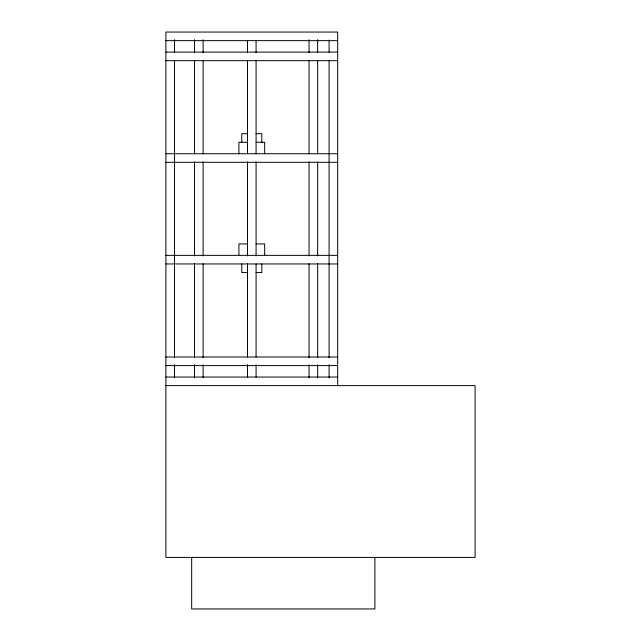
<?xml version="1.0" encoding="UTF-8"?>
<svg xmlns="http://www.w3.org/2000/svg" width="641" height="641" viewBox="0 0 641 641"><rect width="100%" height="100%" fill="white"/><g stroke="black" fill="none" stroke-linecap="round" stroke-linejoin="round"><path stroke-width="0.96" d="M165.899 40.639L337.679 40.639M165.899 52.089L337.679 52.089M165.899 60.679L337.679 60.679M247.49 133.689L241.769 133.689L241.769 142.278M256.079 133.689L261.808 133.689L261.808 142.278M247.49 142.278L238.901 142.278L238.901 153.728M256.079 142.278L264.669 142.278L264.669 153.728M165.899 153.728L337.679 153.728M165.899 162.317L337.679 162.317M247.49 243.917L238.901 243.917L238.901 255.366M256.079 243.917L264.669 243.917L264.669 255.366M165.899 255.366L337.679 255.366M165.899 263.956L337.679 263.956M247.49 272.545L241.769 272.545L241.769 263.956M256.079 272.545L261.808 272.545L261.808 263.956M165.899 357.005L337.679 357.005M165.899 365.594L337.679 365.594M165.899 377.044L337.679 377.044M165.899 385.634L475.101 385.634L475.101 557.414L165.899 557.414L165.899 32.05L337.679 32.05L337.679 385.634M374.897 557.414L374.897 608.95L191.667 608.95L191.667 557.414M329.089 40.038L329.089 52.089M329.089 60.679L329.089 357.67M329.089 364.641L329.089 377.645M317.64 39.686L317.64 52.65M317.64 60.663L317.64 153.904M317.64 161.788L317.64 255.895M317.64 263.78L317.64 357.67M317.64 364.657L317.64 377.645M309.05 39.686L309.05 52.65M309.05 60.663L309.05 153.904M309.05 161.788L309.05 255.895M309.05 263.78L309.05 357.67M309.05 364.657L309.05 377.645M256.079 40.639L256.079 52.65M256.079 60.663L256.079 153.776M256.079 161.788L256.079 255.895M256.079 263.908L256.079 357.021M256.079 364.641L256.079 377.044M247.49 40.639L247.49 52.65M247.49 60.663L247.49 153.776M247.49 161.788L247.49 255.895M247.49 263.908L247.49 357.021M247.49 364.641L247.49 377.044M203.117 39.686L203.117 52.65M203.117 60.663L203.117 153.904M203.117 161.788L203.117 255.895M203.117 263.78L203.117 357.67M203.117 364.657L203.117 377.645M194.527 39.686L194.527 52.65M194.527 60.663L194.527 153.904M194.527 161.788L194.527 255.895M194.527 263.78L194.527 357.67M194.527 364.657L194.527 377.645M174.488 39.686L174.488 52.089M174.488 60.679L174.488 357.67M174.488 364.657L174.488 377.645"/></g></svg>
